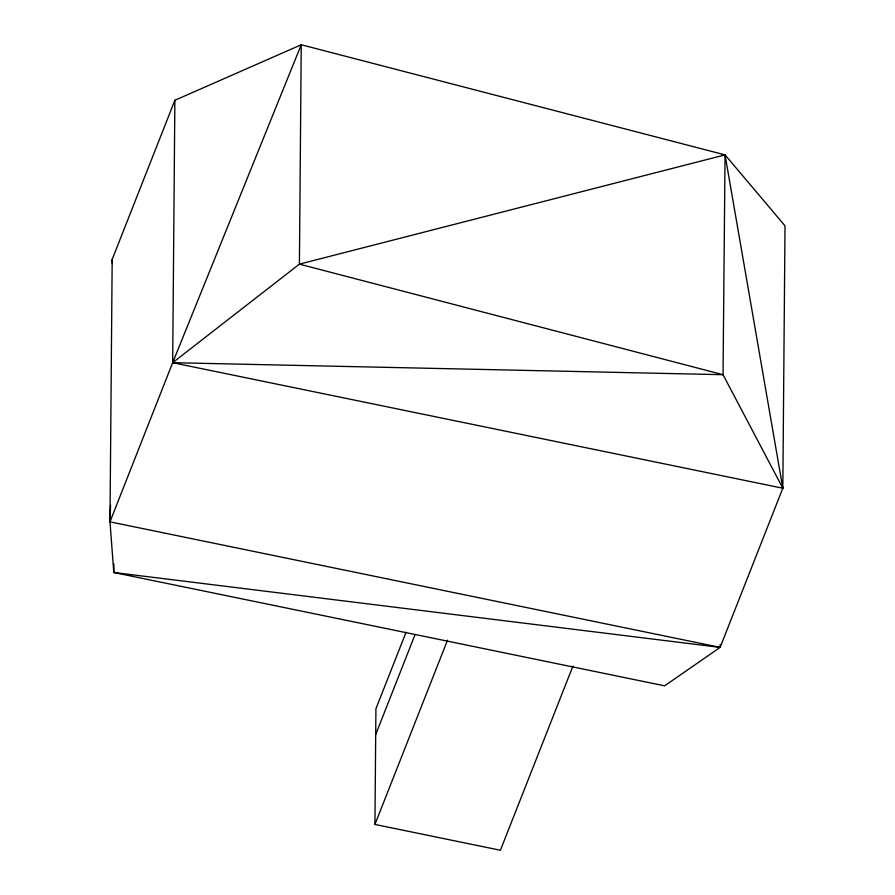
<?xml version="1.0" encoding="UTF-8"?>
<svg xmlns="http://www.w3.org/2000/svg" width="895" height="895" viewBox="0 0 895 895"><rect width="100%" height="100%" fill="white"/><g stroke="black" fill="none" stroke-linecap="round" stroke-linejoin="round"><path stroke-width="1.34" d="M720.151 644.59L720.128 647.387L109.984 521.841L112.177 259.438L174.872 100.285L301.246 44.75L725.051 154.88L785.016 225.82L782.823 488.234L720.128 647.387L664.627 685.827L113.81 572.498L109.984 521.841L110.544 505.104M113.878 564.107L113.81 572.498L720.128 647.387M174.872 100.285L172.668 362.688L109.984 521.841M572.979 666.003L500.406 850.25L374.938 824.44L375.911 708.806L406.061 632.25M375.699 734.538L415.045 634.633M374.938 824.44L447.511 640.193M722.276 154.6L725.051 154.88L782.823 488.234L172.668 362.688L301.246 44.75L299.411 264.137L172.668 362.688L723.037 374.703L782.823 488.234M112.177 259.438L112.334 263.566M725.051 154.88L723.037 374.703L299.411 264.137L725.051 154.88"/></g></svg>
